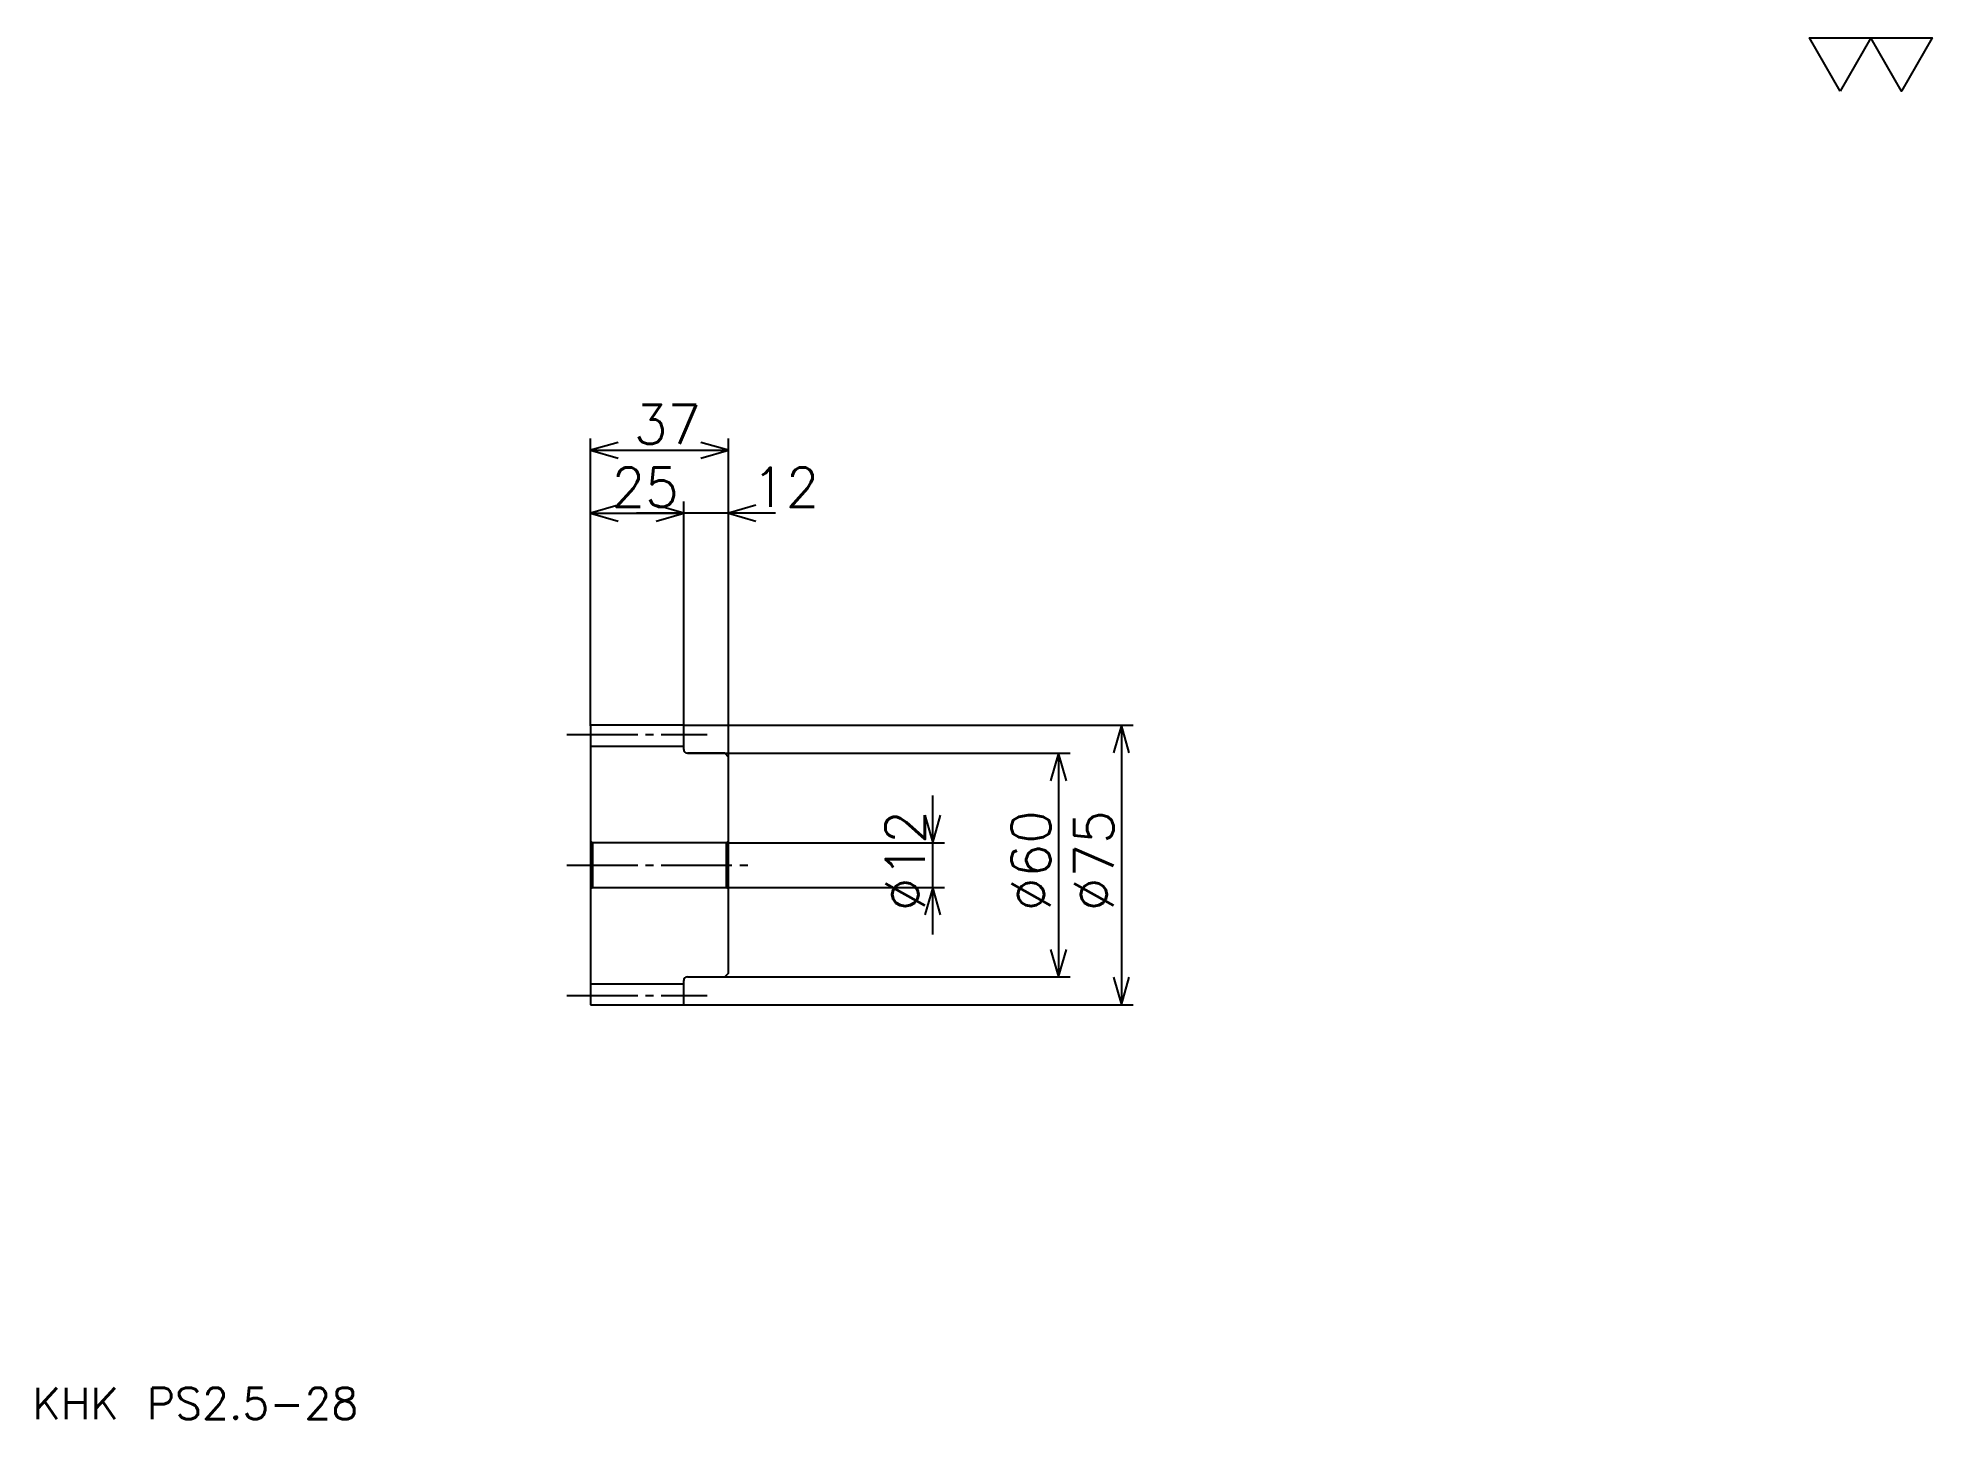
# Model space of a CAD drawing. Extents: x 23 to 531, y 23 to 394.
import ezdxf

# ---------------------------------------------------------------- set-up
doc = ezdxf.new("R2010")
doc.units = 0
doc.linetypes.add('DASHDOT', pattern=[25.304349, 18.978261, -2.108696, 2.108696, -2.108696])
doc.layers.get('0').update_dxf_attribs({"linetype": 'CONTINUOUS'})
doc.layers.add('DASHDOT', color=6, linetype='DASHDOT')
doc.styles.add('KANJI', font='TXT', dxfattribs={"bigfont": 'BIGFONT'})

msp = doc.modelspace()

# ---------------------------------------------------------------- linework, layer by layer
at = {"color": 5}
for p, q in [((170.804337, 209.358688), (170.804337, 286.32608)), ((207.804337, 209.358688), (207.804337, 286.32608)), ((170.804337, 283.163025), (207.804337, 283.163025)), ((195.804337, 209.358688), (195.804337, 269.456512)), ((170.804337, 266.293457), (195.804337, 266.293457)), ((220.456512, 266.293457), (183.152161, 266.293457)), ((170.804337, 209.258698), (170.804337, 209.358688)), ((195.70433, 209.358688), (207.804337, 209.358688)), ((195.804337, 209.258698), (195.804337, 209.358688)), ((207.804337, 209.358688), (316.402161, 209.358688)), ((207.804337, 200.858688), (207.804337, 209.358688)), ((313.239136, 209.358688), (313.239136, 134.358688)), ((196.804337, 201.858688), (207.804337, 201.858688)), ((207.804337, 201.858688), (299.532593, 201.858688)), ((296.369568, 201.858688), (296.369568, 141.858688)), ((262.630432, 153.206512), (262.630432, 190.510864)), ((207.804337, 177.858688), (265.793457, 177.858688)), ((207.804337, 165.858688), (265.793457, 165.858688)), ((196.804337, 141.858688), (207.804337, 141.858688)), ((207.804337, 141.858688), (299.532593, 141.858688)), ((195.70433, 134.358688), (207.804337, 134.358688)), ((207.804337, 134.358688), (316.402161, 134.358688))]:
    msp.add_line(p, q, dxfattribs=at)
at = {"color": 4}
for p, q in [((170.804337, 203.733688), (195.804337, 203.733688)), ((207.304337, 177.858688), (207.804337, 178.358688)), ((171.304337, 177.858688), (171.304337, 165.858688)), ((207.304337, 165.858688), (207.804337, 165.358688)), ((170.804337, 139.983688), (195.804337, 139.983688))]:
    msp.add_line(p, q, dxfattribs=at)
at = {"color": 7}
msp.add_lwpolyline([(506.086945, 379.565216), (497.863037, 393.820007), (530.758667, 393.820007), (522.53479, 379.565216), (514.310852, 393.820007), (506.086945, 379.565216)], dxfattribs=at)
at = {"color": 5}
for points in [[(178.184769, 285.271729), (170.804337, 283.163025), (178.184769, 281.054321)], [(200.423904, 281.054321), (207.804337, 283.163025), (200.423904, 285.271729)], [(178.184769, 268.402161), (170.804337, 266.293457), (178.184769, 264.184784)], [(188.423904, 264.184784), (195.804337, 266.293457), (188.423904, 268.402161)], [(188.423904, 264.184784), (195.804337, 266.293457), (188.423904, 268.402161)], [(215.184769, 268.402161), (207.804337, 266.293457), (215.184769, 264.184784)], [(315.347809, 201.978256), (313.239136, 209.358688), (311.130432, 201.978256)], [(298.478241, 194.478256), (296.369568, 201.858688), (294.260864, 194.478256)], [(260.521729, 185.23912), (262.630432, 177.858688), (264.739136, 185.23912)], [(264.739136, 158.478256), (262.630432, 165.858688), (260.521729, 158.478256)], [(294.260864, 149.23912), (296.369568, 141.858688), (298.478241, 149.23912)], [(311.130432, 141.73912), (313.239136, 134.358688), (315.347809, 141.73912)]]:
    msp.add_lwpolyline(points, dxfattribs=at)
at = {"color": 4}
for points in [[(195.804337, 202.858688), (195.804337, 209.258698), (195.70433, 209.358688), (170.904343, 209.358688), (170.804337, 209.258698), (170.804337, 165.358688)], [(196.804337, 141.858688), (206.804337, 141.858688), (207.804337, 142.858688), (207.804337, 200.858688), (206.804337, 201.858688), (196.804337, 201.858688)], [(170.804337, 165.358688), (171.304337, 165.858688), (207.304337, 165.858688), (207.304337, 177.858688), (171.304337, 177.858688), (170.804337, 178.358688)], [(170.804337, 165.358688), (170.804337, 134.458679), (170.904343, 134.358688), (195.70433, 134.358688), (195.804337, 134.458679), (195.804337, 140.858688)]]:
    msp.add_lwpolyline(points, dxfattribs=at)
for centre, start, end in [((196.804337, 202.858688), 180, 270), ((196.804337, 140.858688), 90, 180)]:
    msp.add_arc(centre, 1, start, end, dxfattribs=at)
at = {"layer": 'DASHDOT', "color": 7}
for p, q in [((164.478256, 206.858688), (202.130417, 206.858688)), ((164.478256, 171.858688), (214.130432, 171.858688)), ((164.478256, 136.858688), (202.130417, 136.858688))]:
    msp.add_line(p, q, dxfattribs=at)

# ---------------------------------------------------------------- texts
at = {"color": 7, "style": 'KANJI'}
for s, height, p in [('37', 10.543478, (182.45108, 284.849976)), ('25', 10.543478, (176.45108, 267.980438)), ('12', 10.543478, (214.130432, 267.980438)), ('KHK PS2.5-28', 8.434783, (21.086956, 23.195652))]:
    msp.add_text(s, height=height, dxfattribs=at).set_placement(p)
for s, p in [('%%c12', (260.521729, 159.470108)), ('%%c60', (294.260864, 159.470093)), ('%%c75', (311.130432, 159.470093))]:
    msp.add_text(s, height=10.543478, rotation=90, dxfattribs=at).set_placement(p)

doc.saveas('drawing.dxf')
